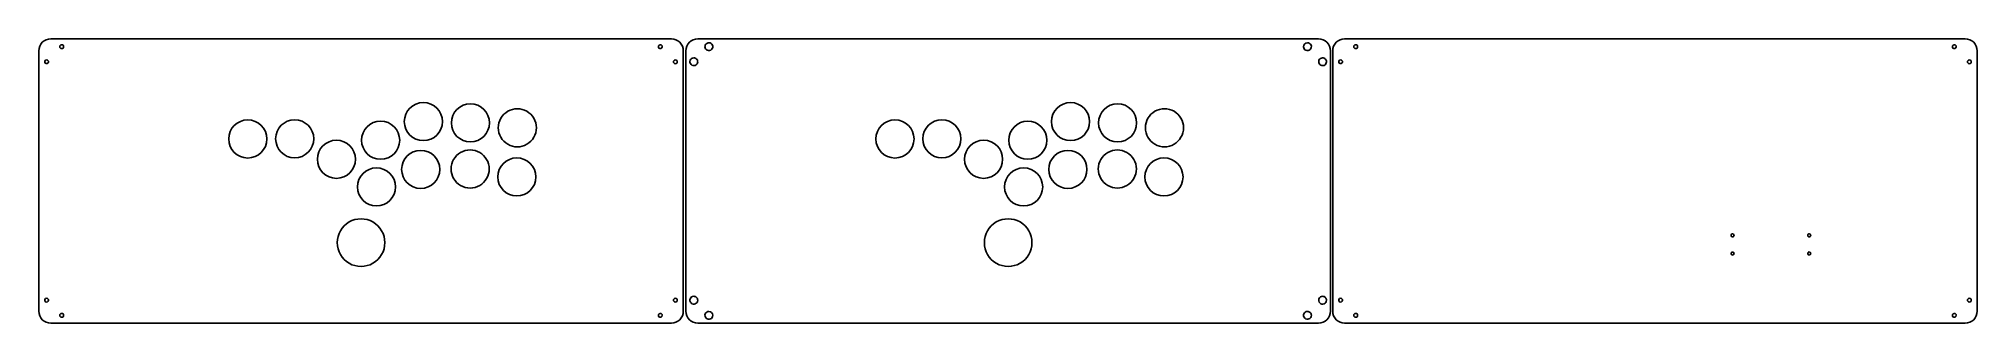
# Model space of a CAD drawing. Header units: millimetres. Extents: x 0 to 1221, y 0 to 179.
import ezdxf

# ---------------------------------------------------------------- set-up
doc = ezdxf.new("R2010")
doc.units = ezdxf.units.MM
doc.layers.get('0').update_dxf_attribs({"linetype": 'CONTINUOUS'})
doc.layers.add('01_hitbox_button_layout', color=7, linetype='CONTINUOUS')

msp = doc.modelspace()

# ---------------------------------------------------------------- linework, layer by layer
at = {"color": 1}
for points in [[(407.73718, 7.55001), (407.73718, 171.55001)], [(415.23718, 179.05001), (806.23718, 179.05001)], [(813.73718, 171.55001), (813.73718, 7.55001)], [(815.19618, 7.55001), (815.19618, 171.55001)], [(822.69618, 179.05001), (1213.69618, 179.05001)], [(1221.19618, 171.55001), (1221.19618, 7.55001)], [(806.23718, 0.05001), (415.23718, 0.05001)], [(1213.69618, 0.05001), (822.69618, 0.05001)]]:
    msp.add_lwpolyline(points, dxfattribs=at)
for points in [[(415.23718, 179.05001)], [(822.69618, 179.05001)], [(829.65071, 175.296343)], [(1206.741458, 175.296343)], [(820.150698, 165.796343)], [(1216.24172, 165.796343)], [(1066.127435, 55.322551)], [(1114.387402, 55.322551)], [(1066.127435, 43.922039)], [(1114.387402, 43.922039)], [(820.150698, 15.70434)], [(1216.24172, 15.70434)], [(829.65071, 6.20434)], [(1206.741708, 6.20434)]]:
    msp.add_lwpolyline(points, close=True, dxfattribs=at)
for points in [[(407.73718, 171.55001), (407.73718, 173.539134), (408.527356, 175.446788), (409.933879, 176.853311)], [(409.933879, 176.853311), (411.340402, 178.259834), (413.248056, 179.05001), (415.23718, 179.05001)], [(806.23718, 179.05001), (808.226304, 179.05001), (810.133958, 178.259834), (811.540481, 176.853311)], [(811.540481, 176.853311), (812.947004, 175.446788), (813.73718, 173.539134), (813.73718, 171.55001)], [(815.19618, 171.55001), (815.19618, 173.539134), (815.986356, 175.446788), (817.392879, 176.853311)], [(817.392879, 176.853311), (818.799402, 178.259834), (820.707056, 179.05001), (822.69618, 179.05001)], [(829.65071, 175.296343), (828.987968, 175.296343), (828.45071, 174.759085), (828.45071, 174.096343)], [(828.45071, 174.096343), (828.45071, 173.433602), (828.987968, 172.896343), (829.65071, 172.896343)], [(830.499238, 174.944871), (830.274194, 175.169915), (829.96897, 175.296343), (829.65071, 175.296343)], [(829.65071, 172.896343), (830.313452, 172.896343), (830.85071, 173.433602), (830.85071, 174.096343)], [(830.85071, 174.096343), (830.85071, 174.414603), (830.724282, 174.719828), (830.499238, 174.944871)], [(1205.632803, 174.555563), (1205.447066, 174.107154), (1205.549733, 173.591013), (1205.89293, 173.247815)], [(1206.741458, 175.296343), (1206.256104, 175.296343), (1205.81854, 175.003973), (1205.632803, 174.555563)], [(1205.89293, 173.247815), (1206.236128, 172.904618), (1206.752269, 172.801951), (1207.200678, 172.987688)], [(1207.589986, 174.944871), (1207.364943, 175.169915), (1207.059718, 175.296343), (1206.741458, 175.296343)], [(1207.200678, 172.987688), (1207.649088, 173.173425), (1207.941458, 173.610989), (1207.941458, 174.096343)], [(1207.941458, 174.096343), (1207.941458, 174.414603), (1207.81503, 174.719828), (1207.589986, 174.944871)], [(1213.69618, 179.05001), (1215.685304, 179.05001), (1217.592958, 178.259834), (1218.999481, 176.853311)], [(1218.999481, 176.853311), (1220.406004, 175.446788), (1221.19618, 173.539134), (1221.19618, 171.55001)], [(819.042043, 165.055563), (818.856306, 164.607154), (818.958973, 164.091012), (819.30217, 163.747815)], [(820.150698, 165.796343), (819.665344, 165.796343), (819.22778, 165.503972), (819.042043, 165.055563)], [(819.30217, 163.747815), (819.645368, 163.404617), (820.161509, 163.30195), (820.609918, 163.487688)], [(820.999226, 165.444871), (820.774183, 165.669915), (820.468958, 165.796343), (820.150698, 165.796343)], [(820.609918, 163.487688), (821.058328, 163.673425), (821.350698, 164.110988), (821.350698, 164.596343)], [(821.350698, 164.596343), (821.350698, 164.914603), (821.22427, 165.219827), (820.999226, 165.444871)], [(1216.24172, 165.796343), (1215.578978, 165.796343), (1215.04172, 165.259085), (1215.04172, 164.596343)], [(1215.04172, 164.596343), (1215.04172, 163.933601), (1215.578978, 163.396343), (1216.24172, 163.396343)], [(1217.090248, 165.444871), (1216.865204, 165.669915), (1216.55998, 165.796343), (1216.24172, 165.796343)], [(1216.24172, 163.396343), (1216.904462, 163.396343), (1217.44172, 163.933601), (1217.44172, 164.596343)], [(1217.44172, 164.596343), (1217.44172, 164.914603), (1217.315292, 165.219827), (1217.090248, 165.444871)], [(1066.405684, 55.994302), (1066.227524, 55.816143), (1066.127435, 55.574507), (1066.127435, 55.322551)], [(1066.127435, 55.322551), (1066.127435, 54.938311), (1066.358895, 54.591907), (1066.713886, 54.444865)], [(1067.077436, 56.272551), (1066.82548, 56.272551), (1066.583844, 56.172462), (1066.405684, 55.994302)], [(1066.713886, 54.444865), (1067.068877, 54.297823), (1067.477489, 54.379101), (1067.749187, 54.650799)], [(1067.955122, 55.6861), (1067.80808, 56.041091), (1067.461675, 56.272551), (1067.077436, 56.272551)], [(1067.749187, 54.650799), (1068.020886, 54.922497), (1068.102164, 55.331109), (1067.955122, 55.6861)], [(1114.665651, 55.994302), (1114.487492, 55.816143), (1114.387402, 55.574507), (1114.387402, 55.322551)], [(1114.387402, 55.322551), (1114.387402, 54.938311), (1114.618863, 54.591907), (1114.973853, 54.444865)], [(1115.337403, 56.272551), (1115.085447, 56.272551), (1114.843811, 56.172462), (1114.665651, 55.994302)], [(1114.973853, 54.444865), (1115.328844, 54.297823), (1115.737456, 54.379101), (1116.009155, 54.650799)], [(1116.215089, 55.6861), (1116.068047, 56.041091), (1115.721642, 56.272551), (1115.337403, 56.272551)], [(1116.009155, 54.650799), (1116.280853, 54.922497), (1116.362131, 55.331109), (1116.215089, 55.6861)], [(1066.405684, 44.593791), (1066.227524, 44.415631), (1066.127435, 44.173995), (1066.127435, 43.922039)], [(1066.127435, 43.922039), (1066.127435, 43.397369), (1066.552765, 42.972039), (1067.077436, 42.972039)], [(1067.077436, 44.87204), (1066.82548, 44.87204), (1066.583844, 44.771951), (1066.405684, 44.593791)], [(1068.027436, 43.922039), (1068.027436, 44.44671), (1067.602106, 44.87204), (1067.077436, 44.87204)], [(1067.077436, 42.972039), (1067.602106, 42.972039), (1068.027436, 43.397369), (1068.027436, 43.922039)], [(1114.665651, 44.593791), (1114.487492, 44.415631), (1114.387402, 44.173995), (1114.387402, 43.922039)], [(1114.387402, 43.922039), (1114.387402, 43.397369), (1114.812732, 42.972039), (1115.337403, 42.972039)], [(1115.337403, 44.87204), (1115.085447, 44.87204), (1114.843811, 44.771951), (1114.665651, 44.593791)], [(1116.287403, 43.922039), (1116.287403, 44.44671), (1115.862074, 44.87204), (1115.337403, 44.87204)], [(1115.337403, 42.972039), (1115.862074, 42.972039), (1116.287403, 43.397369), (1116.287403, 43.922039)], [(819.042043, 14.96356), (818.856306, 14.515151), (818.958973, 13.999009), (819.30217, 13.655812)], [(820.150698, 15.70434), (819.665344, 15.70434), (819.22778, 15.411969), (819.042043, 14.96356)], [(819.30217, 13.655812), (819.645368, 13.312614), (820.161509, 13.209947), (820.609918, 13.395685)], [(820.999226, 15.352868), (820.774183, 15.577912), (820.468958, 15.70434), (820.150698, 15.70434)], [(820.609918, 13.395685), (821.058328, 13.581422), (821.350698, 14.018985), (821.350698, 14.50434)], [(821.350698, 14.50434), (821.350698, 14.8226), (821.22427, 15.127824), (820.999226, 15.352868)], [(1216.24172, 15.70434), (1215.578978, 15.70434), (1215.04172, 15.167082), (1215.04172, 14.50434)], [(1215.04172, 14.50434), (1215.04172, 13.841598), (1215.578978, 13.30434), (1216.24172, 13.30434)], [(1217.090248, 15.352868), (1216.865204, 15.577912), (1216.55998, 15.70434), (1216.24172, 15.70434)], [(1216.24172, 13.30434), (1216.904462, 13.30434), (1217.44172, 13.841598), (1217.44172, 14.50434)], [(1217.44172, 14.50434), (1217.44172, 14.8226), (1217.315292, 15.127824), (1217.090248, 15.352868)], [(409.933879, 2.246709), (408.527356, 3.653232), (407.73718, 5.560886), (407.73718, 7.55001)], [(415.23718, 0.05001), (413.248056, 0.05001), (411.340402, 0.840186), (409.933879, 2.246709)], [(811.540481, 2.246709), (810.133958, 0.840186), (808.226304, 0.05001), (806.23718, 0.05001)], [(813.73718, 7.55001), (813.73718, 5.560886), (812.947004, 3.653232), (811.540481, 2.246709)], [(817.392879, 2.246709), (815.986356, 3.653232), (815.19618, 5.560886), (815.19618, 7.55001)], [(822.69618, 0.05001), (820.707056, 0.05001), (818.799402, 0.840186), (817.392879, 2.246709)], [(829.65071, 6.20434), (828.987968, 6.20434), (828.45071, 5.667082), (828.45071, 5.00434)], [(828.45071, 5.00434), (828.45071, 4.341598), (828.987968, 3.80434), (829.65071, 3.80434)], [(830.499238, 5.852868), (830.274194, 6.077912), (829.96897, 6.20434), (829.65071, 6.20434)], [(829.65071, 3.80434), (830.313452, 3.80434), (830.85071, 4.341598), (830.85071, 5.00434)], [(830.85071, 5.00434), (830.85071, 5.3226), (830.724282, 5.627824), (830.499238, 5.852868)], [(1205.633053, 5.46356), (1205.447316, 5.015151), (1205.549983, 4.499009), (1205.89318, 4.155812)], [(1206.741708, 6.20434), (1206.256354, 6.20434), (1205.81879, 5.911969), (1205.633053, 5.46356)], [(1205.89318, 4.155812), (1206.236378, 3.812614), (1206.752519, 3.709947), (1207.200928, 3.895685)], [(1207.590236, 5.852868), (1207.365193, 6.077912), (1207.059968, 6.20434), (1206.741708, 6.20434)], [(1207.200928, 3.895685), (1207.649338, 4.081422), (1207.941708, 4.518985), (1207.941708, 5.00434)], [(1207.941708, 5.00434), (1207.941708, 5.3226), (1207.81528, 5.627824), (1207.590236, 5.852868)], [(1218.999481, 2.246709), (1217.592958, 0.840186), (1215.685304, 0.05001), (1213.69618, 0.05001)], [(1221.19618, 7.55001), (1221.19618, 5.560886), (1220.406004, 3.653232), (1218.999481, 2.246709)]]:
    msp.add_open_spline(points, degree=3, dxfattribs=at)
at = {"layer": '01_hitbox_button_layout', "color": 1}
for points in [[(0.05018, 7.55001), (0.05018, 171.55001)], [(7.55018, 179.05001), (398.55018, 179.05001)], [(406.05018, 171.55001), (406.05018, 7.55001)], [(398.55018, 0.05001), (7.55018, 0.05001)]]:
    msp.add_lwpolyline(points, dxfattribs=at)
for points in [[(7.55018, 179.05001)], [(14.50471, 175.296343)], [(391.595458, 175.296343)], [(422.18698, 176.55397)], [(799.27799, 176.55397)], [(5.004698, 165.796343)], [(401.09572, 165.796343)], [(412.687168, 167.05397)], [(808.778178, 167.05397)], [(254.331886, 126.948472)], [(283.974003, 126.140745)], [(313.520463, 123.053291)], [(662.018886, 126.948472)], [(691.661003, 126.140745)], [(721.207463, 123.053291)], [(143.723066, 116.017783)], [(173.263086, 116.106548)], [(227.414, 115.226603)], [(551.410066, 116.017783)], [(580.950086, 116.106548)], [(635.101, 115.226603)], [(199.575137, 103.210207)], [(607.262137, 103.210207)], [(224.792485, 85.828323)], [(252.653704, 96.844607)], [(283.804273, 97.119781)], [(313.191216, 92.098961)], [(632.479485, 85.828323)], [(660.340704, 96.844607)], [(691.491273, 97.119781)], [(720.878216, 92.098961)], [(218.050338, 50.757685)], [(625.737338, 50.757685)], [(5.004698, 15.70434)], [(401.09572, 15.70434)], [(412.687168, 16.961967)], [(808.778178, 16.961967)], [(14.50471, 6.20434)], [(391.595708, 6.20434)], [(422.187168, 7.461967)], [(799.278178, 7.461967)]]:
    msp.add_lwpolyline(points, close=True, dxfattribs=at)
for points in [[(0.05018, 171.55001), (0.05018, 173.539134), (0.840356, 175.446788), (2.246879, 176.853311)], [(2.246879, 176.853311), (3.653402, 178.259834), (5.561056, 179.05001), (7.55018, 179.05001)], [(14.50471, 175.296343), (13.841968, 175.296343), (13.30471, 174.759085), (13.30471, 174.096343)], [(13.30471, 174.096343), (13.30471, 173.433602), (13.841968, 172.896343), (14.50471, 172.896343)], [(15.353238, 174.944871), (15.128194, 175.169915), (14.82297, 175.296343), (14.50471, 175.296343)], [(14.50471, 172.896343), (15.167452, 172.896343), (15.70471, 173.433602), (15.70471, 174.096343)], [(15.70471, 174.096343), (15.70471, 174.414603), (15.578282, 174.719828), (15.353238, 174.944871)], [(390.486803, 174.555563), (390.301066, 174.107154), (390.403733, 173.591013), (390.74693, 173.247815)], [(391.595458, 175.296343), (391.110104, 175.296343), (390.67254, 175.003973), (390.486803, 174.555563)], [(390.74693, 173.247815), (391.090128, 172.904618), (391.606269, 172.801951), (392.054678, 172.987688)], [(392.443986, 174.944871), (392.218943, 175.169915), (391.913718, 175.296343), (391.595458, 175.296343)], [(392.054678, 172.987688), (392.503088, 173.173425), (392.795458, 173.610989), (392.795458, 174.096343)], [(392.795458, 174.096343), (392.795458, 174.414603), (392.66903, 174.719828), (392.443986, 174.944871)], [(398.55018, 179.05001), (400.539304, 179.05001), (402.446958, 178.259834), (403.853481, 176.853311)], [(403.853481, 176.853311), (405.260004, 175.446788), (406.05018, 173.539134), (406.05018, 171.55001)], [(419.729353, 174.096343), (419.729353, 174.748146), (419.988281, 175.373254), (420.449175, 175.834148)], [(421.246487, 171.825792), (420.328135, 172.206186), (419.729353, 173.102326), (419.729353, 174.096343)], [(420.449175, 175.834148), (420.91007, 176.295043), (421.535177, 176.55397), (422.18698, 176.55397)], [(423.924785, 172.358538), (423.221908, 171.655662), (422.164839, 171.445398), (421.246487, 171.825792)], [(422.18698, 176.55397), (423.180997, 176.55397), (424.077137, 175.955189), (424.457531, 175.036836)], [(424.457531, 175.036836), (424.837925, 174.118484), (424.627661, 173.061415), (423.924785, 172.358538)], [(796.820363, 174.096343), (796.820363, 175.453653), (797.92068, 176.55397), (799.27799, 176.55397)], [(798.337497, 171.825792), (797.419145, 172.206186), (796.820363, 173.102326), (796.820363, 174.096343)], [(801.015795, 172.358538), (800.312918, 171.655662), (799.255849, 171.445398), (798.337497, 171.825792)], [(799.27799, 176.55397), (800.272007, 176.55397), (801.168147, 175.955189), (801.548541, 175.036836)], [(801.548541, 175.036836), (801.928935, 174.118484), (801.718671, 173.061415), (801.015795, 172.358538)], [(3.896043, 165.055563), (3.710306, 164.607154), (3.812973, 164.091012), (4.15617, 163.747815)], [(5.004698, 165.796343), (4.519344, 165.796343), (4.08178, 165.503972), (3.896043, 165.055563)], [(4.15617, 163.747815), (4.499368, 163.404617), (5.015509, 163.30195), (5.463918, 163.487688)], [(5.853226, 165.444871), (5.628183, 165.669915), (5.322958, 165.796343), (5.004698, 165.796343)], [(5.463918, 163.487688), (5.912328, 163.673425), (6.204698, 164.110988), (6.204698, 164.596343)], [(6.204698, 164.596343), (6.204698, 164.914603), (6.07827, 165.219827), (5.853226, 165.444871)], [(401.09572, 165.796343), (400.432978, 165.796343), (399.89572, 165.259085), (399.89572, 164.596343)], [(399.89572, 164.596343), (399.89572, 163.933601), (400.432978, 163.396343), (401.09572, 163.396343)], [(401.944248, 165.444871), (401.719204, 165.669915), (401.41398, 165.796343), (401.09572, 165.796343)], [(401.09572, 163.396343), (401.758462, 163.396343), (402.29572, 163.933601), (402.29572, 164.596343)], [(402.29572, 164.596343), (402.29572, 164.914603), (402.169292, 165.219827), (401.944248, 165.444871)], [(410.416617, 165.536836), (410.036223, 164.618484), (410.246487, 163.561415), (410.949364, 162.858538)], [(412.687168, 167.05397), (411.693151, 167.05397), (410.797011, 166.455188), (410.416617, 165.536836)], [(410.949364, 162.858538), (411.65224, 162.155662), (412.709309, 161.945398), (413.627662, 162.325792)], [(414.424973, 166.334148), (413.964079, 166.795042), (413.338972, 167.05397), (412.687168, 167.05397)], [(413.627662, 162.325792), (414.546014, 162.706186), (415.144795, 163.602326), (415.144795, 164.596343)], [(415.144795, 164.596343), (415.144795, 165.248146), (414.885868, 165.873253), (414.424973, 166.334148)], [(806.507627, 165.536836), (806.127233, 164.618484), (806.337497, 163.561415), (807.040374, 162.858538)], [(808.778178, 167.05397), (807.784161, 167.05397), (806.888021, 166.455188), (806.507627, 165.536836)], [(807.040374, 162.858538), (807.74325, 162.155662), (808.800319, 161.945398), (809.718672, 162.325792)], [(810.515983, 166.334148), (810.055089, 166.795042), (809.429982, 167.05397), (808.778178, 167.05397)], [(809.718672, 162.325792), (810.637024, 162.706186), (811.235805, 163.602326), (811.235805, 164.596343)], [(811.235805, 164.596343), (811.235805, 165.248146), (810.976878, 165.873253), (810.515983, 166.334148)], [(242.331901, 138.945937), (235.705476, 138.945937), (230.333308, 133.574896), (230.331916, 126.948472)], [(254.331886, 126.948472), (254.330494, 133.574896), (248.958326, 138.945937), (242.331901, 138.945937)], [(271.974019, 138.134557), (265.349021, 138.134557), (259.977444, 132.765742), (259.974036, 126.140745)], [(283.974003, 126.140745), (283.970595, 132.765742), (278.599018, 138.134557), (271.974019, 138.134557)], [(307.520468, 133.445587), (303.807658, 135.589179), (299.233288, 135.589179), (295.520478, 133.445587)], [(650.018901, 138.945937), (643.392476, 138.945937), (638.020308, 133.574896), (638.018916, 126.948472)], [(662.018886, 126.948472), (662.017494, 133.574896), (656.645326, 138.945937), (650.018901, 138.945937)], [(679.661019, 138.134557), (673.036021, 138.134557), (667.664444, 132.765742), (667.661036, 126.140745)], [(691.661003, 126.140745), (691.657595, 132.765742), (686.286018, 138.134557), (679.661019, 138.134557)], [(715.207468, 133.445587), (711.494658, 135.589179), (706.920288, 135.589179), (703.207478, 133.445587)], [(131.723081, 128.015248), (125.096656, 128.015248), (119.724488, 122.644208), (119.723096, 116.017783)], [(143.723066, 116.017783), (143.721674, 122.644208), (138.349506, 128.015248), (131.723081, 128.015248)], [(161.263101, 128.104013), (154.636676, 128.104013), (149.264508, 122.732973), (149.263116, 116.106548)], [(173.263086, 116.106548), (173.261694, 122.732973), (167.889525, 128.104013), (161.263101, 128.104013)], [(215.414015, 127.224068), (208.78759, 127.224068), (203.415422, 121.853028), (203.41403, 115.226603)], [(227.414, 115.226603), (227.412608, 121.853028), (222.04044, 127.224068), (215.414015, 127.224068)], [(230.331916, 126.948472), (230.333308, 120.322047), (235.705476, 114.951007), (242.331901, 114.951007)], [(242.331901, 114.951007), (248.958326, 114.951007), (254.330494, 120.322047), (254.331886, 126.948472)], [(259.974036, 126.140745), (259.977444, 119.515747), (265.349021, 114.146932), (271.974019, 114.146932)], [(271.974019, 114.146932), (278.599018, 114.146932), (283.970595, 119.515747), (283.974003, 126.140745)], [(295.520478, 133.445587), (291.807668, 131.301996), (289.520483, 127.340475), (289.520483, 123.053291)], [(289.520483, 123.053291), (289.520483, 118.766108), (291.807668, 114.804587), (295.520478, 112.660995)], [(313.520463, 123.053291), (313.520463, 127.340475), (311.233277, 131.301996), (307.520468, 133.445587)], [(307.520468, 112.660995), (311.233277, 114.804587), (313.520463, 118.766108), (313.520463, 123.053291)], [(539.410081, 128.015248), (532.783656, 128.015248), (527.411488, 122.644208), (527.410096, 116.017783)], [(551.410066, 116.017783), (551.408674, 122.644208), (546.036506, 128.015248), (539.410081, 128.015248)], [(568.950101, 128.104013), (562.323676, 128.104013), (556.951508, 122.732973), (556.950116, 116.106548)], [(580.950086, 116.106548), (580.948694, 122.732973), (575.576525, 128.104013), (568.950101, 128.104013)], [(623.101015, 127.224068), (616.47459, 127.224068), (611.102422, 121.853028), (611.10103, 115.226603)], [(635.101, 115.226603), (635.099608, 121.853028), (629.72744, 127.224068), (623.101015, 127.224068)], [(638.018916, 126.948472), (638.020308, 120.322047), (643.392476, 114.951007), (650.018901, 114.951007)], [(650.018901, 114.951007), (656.645326, 114.951007), (662.017494, 120.322047), (662.018886, 126.948472)], [(667.661036, 126.140745), (667.664444, 119.515747), (673.036021, 114.146932), (679.661019, 114.146932)], [(679.661019, 114.146932), (686.286018, 114.146932), (691.657595, 119.515747), (691.661003, 126.140745)], [(703.207478, 133.445587), (699.494668, 131.301996), (697.207483, 127.340475), (697.207483, 123.053291)], [(697.207483, 123.053291), (697.207483, 118.766108), (699.494668, 114.804587), (703.207478, 112.660995)], [(721.207463, 123.053291), (721.207463, 127.340475), (718.920277, 131.301996), (715.207468, 133.445587)], [(715.207468, 112.660995), (718.920277, 114.804587), (721.207463, 118.766108), (721.207463, 123.053291)], [(119.723096, 116.017783), (119.724488, 109.391359), (125.096656, 104.020318), (131.723081, 104.020318)], [(131.723081, 104.020318), (138.349506, 104.020318), (143.721674, 109.391359), (143.723066, 116.017783)], [(149.263116, 116.106548), (149.264508, 109.480124), (154.636676, 104.109083), (161.263101, 104.109083)], [(161.263101, 104.109083), (167.889525, 104.109083), (173.261694, 109.480124), (173.263086, 116.106548)], [(187.575153, 115.207672), (180.948728, 115.207672), (175.576559, 109.836631), (175.575168, 103.210207)], [(199.575137, 103.210207), (199.573746, 109.836631), (194.201577, 115.207672), (187.575153, 115.207672)], [(203.41403, 115.226603), (203.415422, 108.600179), (208.78759, 103.229138), (215.414015, 103.229138)], [(215.414015, 103.229138), (222.04044, 103.229138), (227.412608, 108.600179), (227.414, 115.226603)], [(295.520478, 112.660995), (299.233288, 110.517403), (303.807658, 110.517403), (307.520468, 112.660995)], [(527.410096, 116.017783), (527.411488, 109.391359), (532.783656, 104.020318), (539.410081, 104.020318)], [(539.410081, 104.020318), (546.036506, 104.020318), (551.408674, 109.391359), (551.410066, 116.017783)], [(556.950116, 116.106548), (556.951508, 109.480124), (562.323676, 104.109083), (568.950101, 104.109083)], [(568.950101, 104.109083), (575.576525, 104.109083), (580.948694, 109.480124), (580.950086, 116.106548)], [(595.262153, 115.207672), (588.635728, 115.207672), (583.263559, 109.836631), (583.262168, 103.210207)], [(607.262137, 103.210207), (607.260746, 109.836631), (601.888577, 115.207672), (595.262153, 115.207672)], [(611.10103, 115.226603), (611.102422, 108.600179), (616.47459, 103.229138), (623.101015, 103.229138)], [(623.101015, 103.229138), (629.72744, 103.229138), (635.099608, 108.600179), (635.101, 115.226603)], [(703.207478, 112.660995), (706.920288, 110.517403), (711.494658, 110.517403), (715.207468, 112.660995)], [(175.575168, 103.210207), (175.576559, 96.583782), (180.948728, 91.212741), (187.575153, 91.212741)], [(187.575153, 91.212741), (194.201577, 91.212741), (199.573746, 96.583782), (199.575137, 103.210207)], [(212.7925, 97.825788), (206.166076, 97.825788), (200.793907, 92.454748), (200.792515, 85.828323)], [(224.792485, 85.828323), (224.791093, 92.454748), (219.418925, 97.825788), (212.7925, 97.825788)], [(240.65372, 108.842072), (234.027295, 108.842072), (228.655127, 103.471031), (228.653735, 96.844607)], [(252.653704, 96.844607), (252.652313, 103.471031), (247.280144, 108.842072), (240.65372, 108.842072)], [(265.804288, 107.512077), (262.091478, 105.368485), (259.804293, 101.406965), (259.804293, 97.119781)], [(277.804278, 107.512077), (274.091468, 109.655669), (269.517098, 109.655669), (265.804288, 107.512077)], [(283.804273, 97.119781), (283.804273, 101.406965), (281.517088, 105.368485), (277.804278, 107.512077)], [(301.191239, 104.084916), (294.569309, 104.084916), (289.199004, 98.720887), (289.191262, 92.098961)], [(313.191216, 92.098961), (313.183473, 98.720887), (307.813169, 104.084916), (301.191239, 104.084916)], [(583.262168, 103.210207), (583.263559, 96.583782), (588.635728, 91.212741), (595.262153, 91.212741)], [(595.262153, 91.212741), (601.888577, 91.212741), (607.260746, 96.583782), (607.262137, 103.210207)], [(620.4795, 97.825788), (613.853076, 97.825788), (608.480907, 92.454748), (608.479515, 85.828323)], [(632.479485, 85.828323), (632.478093, 92.454748), (627.105925, 97.825788), (620.4795, 97.825788)], [(648.34072, 108.842072), (641.714295, 108.842072), (636.342127, 103.471031), (636.340735, 96.844607)], [(660.340704, 96.844607), (660.339313, 103.471031), (654.967144, 108.842072), (648.34072, 108.842072)], [(673.491288, 107.512077), (669.778478, 105.368485), (667.491293, 101.406965), (667.491293, 97.119781)], [(685.491278, 107.512077), (681.778468, 109.655669), (677.204098, 109.655669), (673.491288, 107.512077)], [(691.491273, 97.119781), (691.491273, 101.406965), (689.204088, 105.368485), (685.491278, 107.512077)], [(708.878239, 104.084916), (702.256309, 104.084916), (696.886004, 98.720887), (696.878262, 92.098961)], [(720.878216, 92.098961), (720.870473, 98.720887), (715.500169, 104.084916), (708.878239, 104.084916)], [(200.792515, 85.828323), (200.793907, 79.201899), (206.166076, 73.830858), (212.7925, 73.830858)], [(212.7925, 73.830858), (219.418925, 73.830858), (224.791093, 79.201899), (224.792485, 85.828323)], [(228.653735, 96.844607), (228.655127, 90.218182), (234.027295, 84.847142), (240.65372, 84.847142)], [(240.65372, 84.847142), (247.280144, 84.847142), (252.652313, 90.218182), (252.653704, 96.844607)], [(259.804293, 97.119781), (259.804293, 92.832598), (262.091478, 88.871077), (265.804288, 86.727485)], [(265.804288, 86.727485), (269.517098, 84.583893), (274.091468, 84.583893), (277.804278, 86.727485)], [(277.804278, 86.727485), (281.517088, 88.871077), (283.804273, 92.832598), (283.804273, 97.119781)], [(289.191262, 92.098961), (289.199004, 85.477036), (294.569309, 80.113007), (301.191239, 80.113007)], [(301.191239, 80.113007), (307.813169, 80.113007), (313.183473, 85.477036), (313.191216, 92.098961)], [(608.479515, 85.828323), (608.480907, 79.201899), (613.853076, 73.830858), (620.4795, 73.830858)], [(620.4795, 73.830858), (627.105925, 73.830858), (632.478093, 79.201899), (632.479485, 85.828323)], [(636.340735, 96.844607), (636.342127, 90.218182), (641.714295, 84.847142), (648.34072, 84.847142)], [(648.34072, 84.847142), (654.967144, 84.847142), (660.339313, 90.218182), (660.340704, 96.844607)], [(667.491293, 97.119781), (667.491293, 92.832598), (669.778478, 88.871077), (673.491288, 86.727485)], [(673.491288, 86.727485), (677.204098, 84.583893), (681.778468, 84.583893), (685.491278, 86.727485)], [(685.491278, 86.727485), (689.204088, 88.871077), (691.491273, 92.832598), (691.491273, 97.119781)], [(696.878262, 92.098961), (696.886004, 85.477036), (702.256309, 80.113007), (708.878239, 80.113007)], [(708.878239, 80.113007), (715.500169, 80.113007), (720.870473, 85.477036), (720.878216, 92.098961)], [(195.550366, 63.74805), (190.909356, 61.068562), (188.050375, 56.116662), (188.050375, 50.757685)], [(210.550348, 63.74805), (205.909337, 66.427539), (200.191377, 66.427539), (195.550366, 63.74805)], [(218.050338, 50.757685), (218.050338, 56.116662), (215.191358, 61.068562), (210.550348, 63.74805)], [(603.237366, 63.74805), (598.596356, 61.068562), (595.737375, 56.116662), (595.737375, 50.757685)], [(618.237348, 63.74805), (613.596337, 66.427539), (607.878377, 66.427539), (603.237366, 63.74805)], [(625.737338, 50.757685), (625.737338, 56.116662), (622.878358, 61.068562), (618.237348, 63.74805)], [(188.050375, 50.757685), (188.050375, 45.398708), (190.909356, 40.446809), (195.550366, 37.76732)], [(210.550348, 37.76732), (215.191358, 40.446809), (218.050338, 45.398708), (218.050338, 50.757685)], [(595.737375, 50.757685), (595.737375, 45.398708), (598.596356, 40.446809), (603.237366, 37.76732)], [(618.237348, 37.76732), (622.878358, 40.446809), (625.737338, 45.398708), (625.737338, 50.757685)], [(195.550366, 37.76732), (200.191377, 35.087831), (205.909337, 35.087831), (210.550348, 37.76732)], [(603.237366, 37.76732), (607.878377, 35.087831), (613.596337, 35.087831), (618.237348, 37.76732)], [(3.896043, 14.96356), (3.710306, 14.515151), (3.812973, 13.999009), (4.15617, 13.655812)], [(5.004698, 15.70434), (4.519344, 15.70434), (4.08178, 15.411969), (3.896043, 14.96356)], [(4.15617, 13.655812), (4.499368, 13.312614), (5.015509, 13.209947), (5.463918, 13.395685)], [(5.853226, 15.352868), (5.628183, 15.577912), (5.322958, 15.70434), (5.004698, 15.70434)], [(5.463918, 13.395685), (5.912328, 13.581422), (6.204698, 14.018985), (6.204698, 14.50434)], [(6.204698, 14.50434), (6.204698, 14.8226), (6.07827, 15.127824), (5.853226, 15.352868)], [(401.09572, 15.70434), (400.432978, 15.70434), (399.89572, 15.167082), (399.89572, 14.50434)], [(399.89572, 14.50434), (399.89572, 13.841598), (400.432978, 13.30434), (401.09572, 13.30434)], [(401.944248, 15.352868), (401.719204, 15.577912), (401.41398, 15.70434), (401.09572, 15.70434)], [(401.09572, 13.30434), (401.758462, 13.30434), (402.29572, 13.841598), (402.29572, 14.50434)], [(402.29572, 14.50434), (402.29572, 14.8226), (402.169292, 15.127824), (401.944248, 15.352868)], [(410.416617, 15.444833), (410.036223, 14.526481), (410.246487, 13.469412), (410.949364, 12.766535)], [(412.687168, 16.961967), (411.693151, 16.961967), (410.797011, 16.363185), (410.416617, 15.444833)], [(410.949364, 12.766535), (411.65224, 12.063659), (412.709309, 11.853395), (413.627662, 12.233789)], [(414.424973, 16.242145), (413.964079, 16.703039), (413.338972, 16.961967), (412.687168, 16.961967)], [(413.627662, 12.233789), (414.546014, 12.614183), (415.144795, 13.510323), (415.144795, 14.50434)], [(415.144795, 14.50434), (415.144795, 15.156143), (414.885868, 15.78125), (414.424973, 16.242145)], [(806.507627, 15.444833), (806.127233, 14.526481), (806.337497, 13.469412), (807.040374, 12.766535)], [(808.778178, 16.961967), (807.784161, 16.961967), (806.888021, 16.363185), (806.507627, 15.444833)], [(807.040374, 12.766535), (807.74325, 12.063659), (808.800319, 11.853395), (809.718672, 12.233789)], [(810.515983, 16.242145), (810.055089, 16.703039), (809.429982, 16.961967), (808.778178, 16.961967)], [(809.718672, 12.233789), (810.637024, 12.614183), (811.235805, 13.510323), (811.235805, 14.50434)], [(811.235805, 14.50434), (811.235805, 15.156143), (810.976878, 15.78125), (810.515983, 16.242145)], [(2.246879, 2.246709), (0.840356, 3.653232), (0.05018, 5.560886), (0.05018, 7.55001)], [(7.55018, 0.05001), (5.561056, 0.05001), (3.653402, 0.840186), (2.246879, 2.246709)], [(14.50471, 6.20434), (13.841968, 6.20434), (13.30471, 5.667082), (13.30471, 5.00434)], [(13.30471, 5.00434), (13.30471, 4.341598), (13.841968, 3.80434), (14.50471, 3.80434)], [(15.353238, 5.852868), (15.128194, 6.077912), (14.82297, 6.20434), (14.50471, 6.20434)], [(14.50471, 3.80434), (15.167452, 3.80434), (15.70471, 4.341598), (15.70471, 5.00434)], [(15.70471, 5.00434), (15.70471, 5.3226), (15.578282, 5.627824), (15.353238, 5.852868)], [(390.487053, 5.46356), (390.301316, 5.015151), (390.403983, 4.499009), (390.74718, 4.155812)], [(391.595708, 6.20434), (391.110354, 6.20434), (390.67279, 5.911969), (390.487053, 5.46356)], [(390.74718, 4.155812), (391.090378, 3.812614), (391.606519, 3.709947), (392.054928, 3.895685)], [(392.444236, 5.852868), (392.219193, 6.077912), (391.913968, 6.20434), (391.595708, 6.20434)], [(392.054928, 3.895685), (392.503338, 4.081422), (392.795708, 4.518985), (392.795708, 5.00434)], [(392.795708, 5.00434), (392.795708, 5.3226), (392.66928, 5.627824), (392.444236, 5.852868)], [(403.853481, 2.246709), (402.446958, 0.840186), (400.539304, 0.05001), (398.55018, 0.05001)], [(406.05018, 7.55001), (406.05018, 5.560886), (405.260004, 3.653232), (403.853481, 2.246709)], [(419.916617, 5.944833), (419.536223, 5.026481), (419.746487, 3.969412), (420.449364, 3.266535)], [(422.187168, 7.461967), (421.193151, 7.461967), (420.297011, 6.863185), (419.916617, 5.944833)], [(420.449364, 3.266535), (421.15224, 2.563659), (422.209309, 2.353395), (423.127662, 2.733789)], [(424.644795, 5.00434), (424.644795, 6.36165), (423.544478, 7.461967), (422.187168, 7.461967)], [(423.127662, 2.733789), (424.046014, 3.114183), (424.644795, 4.010323), (424.644795, 5.00434)], [(797.007627, 5.944833), (796.627233, 5.026481), (796.837497, 3.969412), (797.540374, 3.266535)], [(799.278178, 7.461967), (798.284161, 7.461967), (797.388021, 6.863185), (797.007627, 5.944833)], [(797.540374, 3.266535), (798.24325, 2.563659), (799.300319, 2.353395), (800.218672, 2.733789)], [(801.015983, 6.742145), (800.555089, 7.203039), (799.929982, 7.461967), (799.278178, 7.461967)], [(800.218672, 2.733789), (801.137024, 3.114183), (801.735805, 4.010323), (801.735805, 5.00434)], [(801.735805, 5.00434), (801.735805, 5.656143), (801.476878, 6.28125), (801.015983, 6.742145)]]:
    msp.add_open_spline(points, degree=3, dxfattribs=at)

doc.saveas('drawing.dxf')
